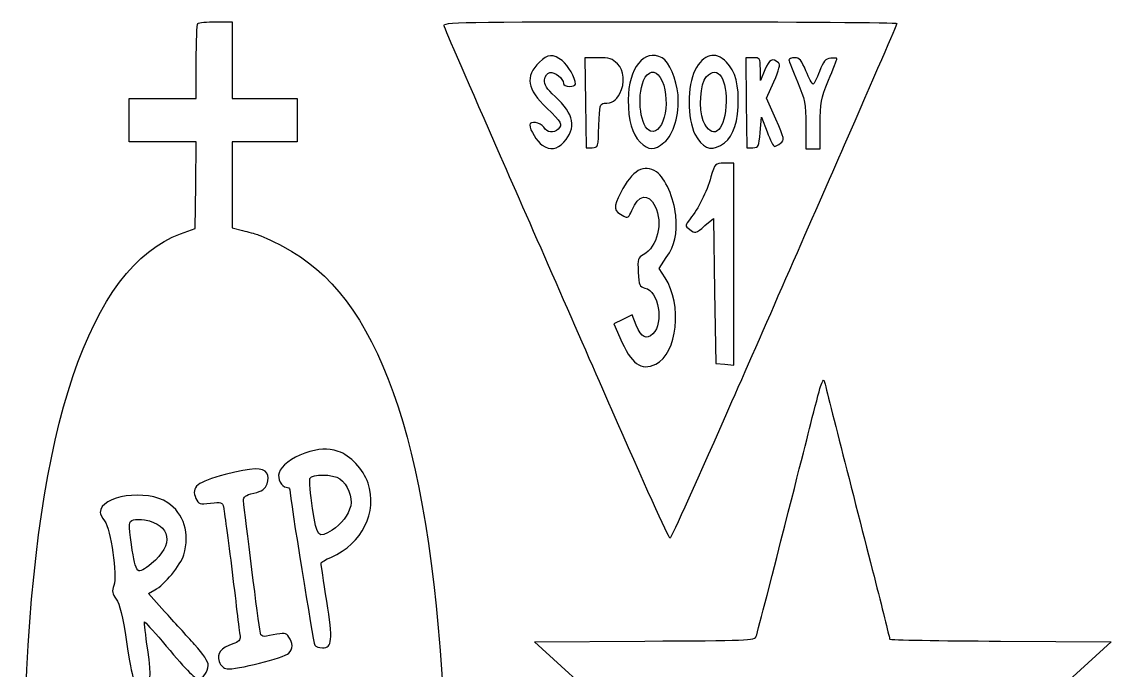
# Model space of a CAD drawing. Header units: centimetres. Extents: x -17.1 to 16.9, y -17.2 to 17.
# Drawn here: x 0.86 to 16.87, y 7.5 to 17.04 of the extents above; entities that cross this region are included whole.
import ezdxf

# ---------------------------------------------------------------- set-up
doc = ezdxf.new("R2010")
doc.units = ezdxf.units.CM
doc.header["$MEASUREMENT"] = 0
doc.layers.add('Layer 1', color=7, linetype='Continuous')

msp = doc.modelspace()

# ---------------------------------------------------------------- linework, layer by layer
at = {"layer": 'Layer 1'}
for points, knots in [([(3.44664, 17.01447), (3.43253, 17.00389), (3.42195, 16.74989), (3.42195, 16.45003), (3.42195, 16.45003), (3.42195, 16.45003), (3.42195, 15.91028), (3.42195, 15.91028), (3.42195, 15.91028), (3.42195, 15.91028), (2.92806, 15.91028), (2.92806, 15.91028), (2.92806, 15.91028), (2.92806, 15.91028), (2.43417, 15.91028), (2.43417, 15.91028), (2.43417, 15.91028), (2.43417, 15.91028), (2.43417, 15.59278), (2.43417, 15.59278), (2.43417, 15.59278), (2.43417, 15.59278), (2.43417, 15.27528), (2.43417, 15.27528), (2.43417, 15.27528), (2.43417, 15.27528), (2.92806, 15.27528), (2.92806, 15.27528), (2.92806, 15.27528), (2.92806, 15.27528), (3.42195, 15.27528), (3.42195, 15.27528), (3.42195, 15.27528), (3.42195, 15.27528), (3.41489, 14.63675), (3.41489, 14.63675), (3.41489, 14.63675), (3.41489, 14.63675), (3.40431, 13.99822), (3.40431, 13.99822), (3.40431, 13.99822), (3.40431, 13.99822), (3.19264, 13.92061), (3.19264, 13.92061), (3.19264, 13.92061), (1.85914, 13.4373), (1.06186, 11.06664), (0.91722, 7.1508), (0.91722, 7.1508), (0.85725, 5.49274), (0.98072, 3.38313), (1.15358, 3.10797), (1.15358, 3.10797), (1.15358, 3.10797), (1.2065, 3.0233), (1.2065, 3.0233), (1.2065, 3.0233), (1.2065, 3.0233), (4.08869, 3.05152), (4.08869, 3.05152), (4.08869, 3.05152), (5.69736, 3.06563), (6.99558, 3.09033), (7.02733, 3.10796), (7.02733, 3.10796), (7.05908, 3.1256), (7.09789, 3.19968), (7.112, 3.27377), (7.112, 3.27377), (7.14375, 3.4431), (7.10142, 6.28296), (7.05556, 7.09083), (7.05556, 7.09083), (6.83684, 10.93258), (6.096, 13.0175), (4.699, 13.73364), (4.699, 13.73364), (4.52967, 13.82183), (4.36033, 13.89945), (4.32153, 13.91003), (4.32153, 13.91003), (4.28272, 13.92061), (4.18395, 13.94884), (4.10281, 13.97), (4.10281, 13.97), (4.10281, 13.97), (3.95112, 14.00881), (3.95112, 14.00881), (3.95112, 14.00881), (3.95112, 14.00881), (3.95112, 14.64028), (3.95112, 14.64028), (3.95112, 14.64028), (3.95112, 14.64028), (3.95112, 15.27528), (3.95112, 15.27528), (3.95112, 15.27528), (3.95112, 15.27528), (4.42737, 15.27528), (4.42737, 15.27528), (4.42737, 15.27528), (4.42737, 15.27528), (4.90362, 15.27528), (4.90362, 15.27528), (4.90362, 15.27528), (4.90362, 15.27528), (4.90362, 15.59278), (4.90362, 15.59278), (4.90362, 15.59278), (4.90362, 15.59278), (4.90362, 15.91028), (4.90362, 15.91028), (4.90362, 15.91028), (4.90362, 15.91028), (4.42737, 15.91028), (4.42737, 15.91028), (4.42737, 15.91028), (4.42737, 15.91028), (3.95112, 15.91028), (3.95112, 15.91028), (3.95112, 15.91028), (3.95112, 15.91028), (3.95112, 16.47472), (3.95112, 16.47472), (3.95112, 16.47472), (3.95112, 16.47472), (3.95112, 17.03916), (3.95112, 17.03916), (3.95112, 17.03916), (3.95112, 17.03916), (3.71123, 17.03916), (3.71123, 17.03916), (3.71123, 17.03916), (3.57717, 17.03916), (3.45723, 17.02858), (3.44665, 17.01447), (3.44665, 17.01447), (3.44665, 17.01447), (3.44664, 17.01447), (3.44664, 17.01447)], [0, 0, 0, 0, 0.02777778, 0.02777778, 0.02777778, 0.02777778, 0.05555556, 0.05555556, 0.05555556, 0.05555556, 0.08333333, 0.08333333, 0.08333333, 0.08333333, 0.11111111, 0.11111111, 0.11111111, 0.11111111, 0.13888889, 0.13888889, 0.13888889, 0.13888889, 0.16666667, 0.16666667, 0.16666667, 0.16666667, 0.19444444, 0.19444444, 0.19444444, 0.19444444, 0.22222222, 0.22222222, 0.22222222, 0.22222222, 0.25, 0.25, 0.25, 0.25, 0.27777778, 0.27777778, 0.27777778, 0.27777778, 0.30555556, 0.30555556, 0.30555556, 0.30555556, 0.33333333, 0.33333333, 0.33333333, 0.33333333, 0.36111111, 0.36111111, 0.36111111, 0.36111111, 0.38888889, 0.38888889, 0.38888889, 0.38888889, 0.41666667, 0.41666667, 0.41666667, 0.41666667, 0.44444444, 0.44444444, 0.44444444, 0.44444444, 0.47222222, 0.47222222, 0.47222222, 0.47222222, 0.5, 0.5, 0.5, 0.5, 0.52777778, 0.52777778, 0.52777778, 0.52777778, 0.55555556, 0.55555556, 0.55555556, 0.55555556, 0.58333333, 0.58333333, 0.58333333, 0.58333333, 0.61111111, 0.61111111, 0.61111111, 0.61111111, 0.63888889, 0.63888889, 0.63888889, 0.63888889, 0.66666667, 0.66666667, 0.66666667, 0.66666667, 0.69444444, 0.69444444, 0.69444444, 0.69444444, 0.72222222, 0.72222222, 0.72222222, 0.72222222, 0.75, 0.75, 0.75, 0.75, 0.77777778, 0.77777778, 0.77777778, 0.77777778, 0.80555556, 0.80555556, 0.80555556, 0.80555556, 0.83333333, 0.83333333, 0.83333333, 0.83333333, 0.86111111, 0.86111111, 0.86111111, 0.86111111, 0.88888889, 0.88888889, 0.88888889, 0.88888889, 0.91666667, 0.91666667, 0.91666667, 0.91666667, 0.94444444, 0.94444444, 0.94444444, 0.94444444, 1, 1, 1, 1]), ([(7.06614, 16.9792), (7.0732, 16.94392), (7.44714, 16.08314), (7.89517, 15.06362), (7.89517, 15.06362), (8.3432, 14.04409), (9.0805, 12.36487), (9.53206, 11.33123), (9.53206, 11.33123), (9.98714, 10.29406), (10.36814, 9.44387), (10.38578, 9.44387), (10.38578, 9.44387), (10.39989, 9.44034), (10.80911, 10.34345), (11.29242, 11.44765), (11.29242, 11.44765), (11.77925, 12.55537), (12.52361, 14.25223), (12.94695, 15.22237), (12.94695, 15.22237), (13.37381, 16.19604), (13.72306, 17.00037), (13.72306, 17.01448), (13.72306, 17.01448), (13.72306, 17.02859), (12.22023, 17.03917), (10.38578, 17.03917), (10.38578, 17.03917), (7.22489, 17.03917), (7.0485, 17.03564), (7.06614, 16.9792)], [0, 0, 0, 0, 0.11111111, 0.11111111, 0.11111111, 0.11111111, 0.22222222, 0.22222222, 0.22222222, 0.22222222, 0.33333333, 0.33333333, 0.33333333, 0.33333333, 0.44444444, 0.44444444, 0.44444444, 0.44444444, 0.55555556, 0.55555556, 0.55555556, 0.55555556, 0.66666667, 0.66666667, 0.66666667, 0.66666667, 0.77777778, 0.77777778, 0.77777778, 0.77777778, 1, 1, 1, 1]), ([(8.80181, 16.46767), (8.89, 16.39711), (8.99584, 16.21014), (8.99584, 16.12195), (8.99584, 16.12195), (8.99584, 16.10431), (8.95703, 16.08667), (8.90765, 16.08667), (8.90765, 16.08667), (8.85826, 16.08667), (8.81946, 16.10784), (8.81946, 16.13253), (8.81946, 16.13253), (8.81946, 16.20661), (8.69246, 16.30539), (8.61838, 16.29128), (8.61838, 16.29128), (8.57957, 16.28422), (8.55135, 16.24189), (8.5443, 16.18545), (8.5443, 16.18545), (8.53372, 16.11137), (8.56899, 16.05845), (8.69952, 15.93851), (8.69952, 15.93851), (8.97821, 15.68451), (9.01702, 15.47284), (8.82652, 15.26823), (8.82652, 15.26823), (8.72421, 15.15534), (8.62544, 15.14476), (8.50902, 15.2259), (8.50902, 15.2259), (8.43141, 15.27882), (8.32558, 15.44815), (8.32558, 15.52223), (8.32558, 15.52223), (8.32558, 15.58573), (8.48433, 15.56104), (8.53019, 15.48695), (8.53019, 15.48695), (8.57958, 15.40934), (8.67836, 15.39523), (8.74186, 15.45873), (8.74186, 15.45873), (8.81242, 15.52929), (8.79478, 15.55751), (8.57605, 15.76917), (8.57605, 15.76917), (8.28324, 16.05139), (8.25149, 16.23131), (8.46669, 16.44298), (8.46669, 16.44298), (8.58663, 16.56645), (8.6713, 16.56998), (8.80183, 16.46767), (8.80183, 16.46767), (8.80183, 16.46767), (8.80181, 16.46767), (8.80181, 16.46767)], [0, 0, 0, 0, 0.0625, 0.0625, 0.0625, 0.0625, 0.125, 0.125, 0.125, 0.125, 0.1875, 0.1875, 0.1875, 0.1875, 0.25, 0.25, 0.25, 0.25, 0.3125, 0.3125, 0.3125, 0.3125, 0.375, 0.375, 0.375, 0.375, 0.4375, 0.4375, 0.4375, 0.4375, 0.5, 0.5, 0.5, 0.5, 0.5625, 0.5625, 0.5625, 0.5625, 0.625, 0.625, 0.625, 0.625, 0.6875, 0.6875, 0.6875, 0.6875, 0.75, 0.75, 0.75, 0.75, 0.8125, 0.8125, 0.8125, 0.8125, 0.875, 0.875, 0.875, 0.875, 1, 1, 1, 1]), ([(9.6132, 16.42181), (9.71551, 16.32303), (9.72962, 16.13959), (9.64848, 15.98437), (9.64848, 15.98437), (9.59556, 15.87854), (9.53206, 15.83973), (9.41917, 15.83973), (9.41917, 15.83973), (9.3592, 15.83973), (9.34861, 15.80445), (9.34156, 15.51517), (9.34156, 15.51517), (9.33098, 15.19061), (9.33098, 15.18709), (9.24278, 15.18709), (9.24278, 15.18709), (9.24278, 15.18709), (9.15459, 15.18709), (9.15459, 15.18709), (9.15459, 15.18709), (9.15459, 15.18709), (9.14401, 15.85031), (9.14401, 15.85031), (9.14401, 15.85031), (9.14401, 15.85031), (9.13695, 16.51), (9.13695, 16.51), (9.13695, 16.51), (9.13695, 16.51), (9.33098, 16.51), (9.33098, 16.51), (9.33098, 16.51), (9.49326, 16.51), (9.54265, 16.49589), (9.6132, 16.42181)], [0, 0, 0, 0, 0.1, 0.1, 0.1, 0.1, 0.2, 0.2, 0.2, 0.2, 0.3, 0.3, 0.3, 0.3, 0.4, 0.4, 0.4, 0.4, 0.5, 0.5, 0.5, 0.5, 0.6, 0.6, 0.6, 0.6, 0.7, 0.7, 0.7, 0.7, 0.8, 0.8, 0.8, 0.8, 1, 1, 1, 1]), ([(10.26936, 16.51), (10.37519, 16.45003), (10.48455, 16.19603), (10.50572, 15.96319), (10.50572, 15.96319), (10.52689, 15.67038), (10.44222, 15.38111), (10.29758, 15.26116), (10.29758, 15.26116), (10.16, 15.14474), (10.0718, 15.14474), (9.94833, 15.26822), (9.94833, 15.26822), (9.82486, 15.39522), (9.77194, 15.57514), (9.77194, 15.89264), (9.77194, 15.89264), (9.77547, 16.35831), (10.0083, 16.64758), (10.26936, 16.51)], [0, 0, 0, 0, 0.16666667, 0.16666667, 0.16666667, 0.16666667, 0.33333333, 0.33333333, 0.33333333, 0.33333333, 0.5, 0.5, 0.5, 0.5, 0.66666667, 0.66666667, 0.66666667, 0.66666667, 1, 1, 1, 1]), ([(11.21833, 16.4465), (11.34886, 16.31597), (11.4053, 16.09725), (11.38766, 15.78681), (11.38766, 15.78681), (11.37002, 15.48695), (11.28888, 15.30703), (11.13013, 15.21884), (11.13013, 15.21884), (10.97138, 15.13417), (10.86202, 15.18356), (10.75266, 15.38817), (10.75266, 15.38817), (10.63977, 15.60689), (10.63977, 16.10784), (10.75266, 16.32303), (10.75266, 16.32303), (10.88319, 16.56997), (11.04899, 16.61231), (11.21833, 16.4465)], [0, 0, 0, 0, 0.16666667, 0.16666667, 0.16666667, 0.16666667, 0.33333333, 0.33333333, 0.33333333, 0.33333333, 0.5, 0.5, 0.5, 0.5, 0.66666667, 0.66666667, 0.66666667, 0.66666667, 1, 1, 1, 1]), ([(11.71575, 16.3442), (11.71575, 16.3442), (11.71575, 16.17487), (11.71575, 16.17487), (11.71575, 16.17487), (11.71575, 16.17487), (11.78278, 16.33362), (11.78278, 16.33362), (11.78278, 16.33362), (11.84628, 16.48884), (11.89214, 16.51001), (11.98034, 16.43593), (11.98034, 16.43593), (12.01209, 16.41124), (11.99445, 16.33715), (11.91331, 16.15724), (11.91331, 16.15724), (11.91331, 16.15724), (11.80395, 15.91382), (11.80395, 15.91382), (11.80395, 15.91382), (11.80395, 15.91382), (11.94153, 15.6069), (11.94153, 15.6069), (11.94153, 15.6069), (12.07206, 15.31409), (12.07559, 15.29998), (12.01209, 15.25412), (12.01209, 15.25412), (11.97681, 15.2259), (11.93448, 15.20473), (11.9239, 15.20473), (11.9239, 15.20473), (11.90979, 15.20473), (11.8604, 15.29998), (11.81454, 15.41992), (11.81454, 15.41992), (11.81454, 15.41992), (11.72987, 15.63511), (11.72987, 15.63511), (11.72987, 15.63511), (11.72987, 15.63511), (11.71223, 15.40933), (11.71223, 15.40933), (11.71223, 15.40933), (11.69459, 15.20119), (11.69106, 15.18708), (11.6064, 15.18708), (11.6064, 15.18708), (11.6064, 15.18708), (11.51821, 15.18708), (11.51821, 15.18708), (11.51821, 15.18708), (11.51821, 15.18708), (11.50763, 15.8503), (11.50763, 15.8503), (11.50763, 15.8503), (11.50763, 15.8503), (11.50057, 16.50999), (11.50057, 16.50999), (11.50057, 16.50999), (11.50057, 16.50999), (11.6064, 16.50999), (11.6064, 16.50999), (11.6064, 16.50999), (11.70871, 16.50999), (11.71223, 16.50646), (11.71576, 16.34418), (11.71576, 16.34418), (11.71576, 16.34418), (11.71575, 16.3442), (11.71575, 16.3442)], [0, 0, 0, 0, 0.05263158, 0.05263158, 0.05263158, 0.05263158, 0.10526316, 0.10526316, 0.10526316, 0.10526316, 0.15789474, 0.15789474, 0.15789474, 0.15789474, 0.21052632, 0.21052632, 0.21052632, 0.21052632, 0.26315789, 0.26315789, 0.26315789, 0.26315789, 0.31578947, 0.31578947, 0.31578947, 0.31578947, 0.36842105, 0.36842105, 0.36842105, 0.36842105, 0.42105263, 0.42105263, 0.42105263, 0.42105263, 0.47368421, 0.47368421, 0.47368421, 0.47368421, 0.52631579, 0.52631579, 0.52631579, 0.52631579, 0.57894737, 0.57894737, 0.57894737, 0.57894737, 0.63157895, 0.63157895, 0.63157895, 0.63157895, 0.68421053, 0.68421053, 0.68421053, 0.68421053, 0.73684211, 0.73684211, 0.73684211, 0.73684211, 0.78947368, 0.78947368, 0.78947368, 0.78947368, 0.84210526, 0.84210526, 0.84210526, 0.84210526, 0.89473684, 0.89473684, 0.89473684, 0.89473684, 1, 1, 1, 1]), ([(12.38603, 16.31597), (12.42836, 16.21014), (12.47775, 16.12194), (12.49186, 16.12194), (12.49186, 16.12194), (12.50244, 16.12194), (12.54478, 16.20661), (12.58358, 16.30891), (12.58358, 16.30891), (12.64355, 16.4606), (12.67177, 16.49588), (12.74939, 16.50294), (12.74939, 16.50294), (12.79878, 16.51), (12.84111, 16.50647), (12.84111, 16.49588), (12.84111, 16.49588), (12.84111, 16.4853), (12.78467, 16.34066), (12.71764, 16.17838), (12.71764, 16.17838), (12.60475, 15.90321), (12.59417, 15.8503), (12.59417, 15.52574), (12.59417, 15.52574), (12.59417, 15.52574), (12.59417, 15.16943), (12.59417, 15.16943), (12.59417, 15.16943), (12.59417, 15.16943), (12.48834, 15.16943), (12.48834, 15.16943), (12.48834, 15.16943), (12.48834, 15.16943), (12.38251, 15.16943), (12.38251, 15.16943), (12.38251, 15.16943), (12.38251, 15.16943), (12.38251, 15.51868), (12.38251, 15.51868), (12.38251, 15.51868), (12.38251, 15.83971), (12.37193, 15.89262), (12.25904, 16.15721), (12.25904, 16.15721), (12.19201, 16.31596), (12.13557, 16.4606), (12.13557, 16.47824), (12.13557, 16.47824), (12.13557, 16.49588), (12.17438, 16.50999), (12.22024, 16.50999), (12.22024, 16.50999), (12.2908, 16.50999), (12.31902, 16.47471), (12.38605, 16.31596), (12.38605, 16.31596), (12.38605, 16.31596), (12.38603, 16.31597), (12.38603, 16.31597)], [0, 0, 0, 0, 0.0625, 0.0625, 0.0625, 0.0625, 0.125, 0.125, 0.125, 0.125, 0.1875, 0.1875, 0.1875, 0.1875, 0.25, 0.25, 0.25, 0.25, 0.3125, 0.3125, 0.3125, 0.3125, 0.375, 0.375, 0.375, 0.375, 0.4375, 0.4375, 0.4375, 0.4375, 0.5, 0.5, 0.5, 0.5, 0.5625, 0.5625, 0.5625, 0.5625, 0.625, 0.625, 0.625, 0.625, 0.6875, 0.6875, 0.6875, 0.6875, 0.75, 0.75, 0.75, 0.75, 0.8125, 0.8125, 0.8125, 0.8125, 0.875, 0.875, 0.875, 0.875, 1, 1, 1, 1]), ([(9.99772, 16.17486), (9.89541, 15.92439), (9.95539, 15.47636), (10.10003, 15.4305), (10.10003, 15.4305), (10.30817, 15.36347), (10.414, 15.94556), (10.24467, 16.22072), (10.24467, 16.22072), (10.16706, 16.34066), (10.06123, 16.3195), (9.99773, 16.17486), (9.99773, 16.17486), (9.99773, 16.17486), (9.99772, 16.17486), (9.99772, 16.17486)], [0, 0, 0, 0, 0.2, 0.2, 0.2, 0.2, 0.4, 0.4, 0.4, 0.4, 0.6, 0.6, 0.6, 0.6, 1, 1, 1, 1]), ([(10.91847, 16.22778), (10.83028, 16.129), (10.80558, 15.75506), (10.87614, 15.5822), (10.87614, 15.5822), (10.99961, 15.29292), (11.18306, 15.40581), (11.20775, 15.79387), (11.20775, 15.79387), (11.2395, 16.19604), (11.09133, 16.41829), (10.91847, 16.22779), (10.91847, 16.22779), (10.91847, 16.22779), (10.91847, 16.22778), (10.91847, 16.22778)], [0, 0, 0, 0, 0.2, 0.2, 0.2, 0.2, 0.4, 0.4, 0.4, 0.4, 0.6, 0.6, 0.6, 0.6, 1, 1, 1, 1]), ([(10.18822, 14.83078), (10.31522, 14.74259), (10.44928, 14.4392), (10.47044, 14.19578), (10.47044, 14.19578), (10.49161, 13.90297), (10.46338, 13.76539), (10.33286, 13.57136), (10.33286, 13.57136), (10.33286, 13.57136), (10.22703, 13.40908), (10.22703, 13.40908), (10.22703, 13.40908), (10.22703, 13.40908), (10.31522, 13.27502), (10.31522, 13.27502), (10.31522, 13.27502), (10.57275, 12.87991), (10.49514, 12.15671), (10.17764, 12.00502), (10.17764, 12.00502), (9.95539, 11.89919), (9.82486, 11.99796), (9.64847, 12.3966), (9.64847, 12.3966), (9.64847, 12.3966), (9.56028, 12.59416), (9.56028, 12.59416), (9.56028, 12.59416), (9.56028, 12.59416), (9.69434, 12.66119), (9.69434, 12.66119), (9.69434, 12.66119), (9.69434, 12.66119), (9.8284, 12.72822), (9.8284, 12.72822), (9.8284, 12.72822), (9.8284, 12.72822), (9.88837, 12.57653), (9.88837, 12.57653), (9.88837, 12.57653), (9.96598, 12.39309), (10.04006, 12.35428), (10.13531, 12.44953), (10.13531, 12.44953), (10.30112, 12.61181), (10.21998, 13.07747), (10.01889, 13.12334), (10.01889, 13.12334), (9.93775, 13.14098), (9.9307, 13.16215), (9.92011, 13.35617), (9.92011, 13.35617), (9.90953, 13.5502), (9.91658, 13.57136), (9.99419, 13.6137), (9.99419, 13.6137), (10.20233, 13.72306), (10.29052, 14.08289), (10.16705, 14.32278), (10.16705, 14.32278), (10.06827, 14.52739), (9.92363, 14.5027), (9.82486, 14.26281), (9.82486, 14.26281), (9.78253, 14.1605), (9.76489, 14.14992), (9.70844, 14.17814), (9.70844, 14.17814), (9.55675, 14.25928), (9.54969, 14.30514), (9.66258, 14.52739), (9.66258, 14.52739), (9.82839, 14.85547), (10.0083, 14.95778), (10.18822, 14.83078)], [0, 0, 0, 0, 0.05, 0.05, 0.05, 0.05, 0.1, 0.1, 0.1, 0.1, 0.15, 0.15, 0.15, 0.15, 0.2, 0.2, 0.2, 0.2, 0.25, 0.25, 0.25, 0.25, 0.3, 0.3, 0.3, 0.3, 0.35, 0.35, 0.35, 0.35, 0.4, 0.4, 0.4, 0.4, 0.45, 0.45, 0.45, 0.45, 0.5, 0.5, 0.5, 0.5, 0.55, 0.55, 0.55, 0.55, 0.6, 0.6, 0.6, 0.6, 0.65, 0.65, 0.65, 0.65, 0.7, 0.7, 0.7, 0.7, 0.75, 0.75, 0.75, 0.75, 0.8, 0.8, 0.8, 0.8, 0.85, 0.85, 0.85, 0.85, 0.9, 0.9, 0.9, 0.9, 1, 1, 1, 1]), ([(11.32417, 13.47258), (11.32417, 13.47258), (11.32417, 11.99091), (11.32417, 11.99091), (11.32417, 11.99091), (11.32417, 11.99091), (11.19364, 12.00149), (11.19364, 12.00149), (11.19364, 12.00149), (11.19364, 12.00149), (11.05958, 12.01207), (11.05958, 12.01207), (11.05958, 12.01207), (11.05958, 12.01207), (11.04194, 13.07746), (11.04194, 13.07746), (11.04194, 13.07746), (11.04194, 13.07746), (11.0243, 14.14638), (11.0243, 14.14638), (11.0243, 14.14638), (11.0243, 14.14638), (10.90083, 14.04055), (10.90083, 14.04055), (10.90083, 14.04055), (10.75972, 13.92061), (10.76325, 13.92061), (10.67505, 13.98763), (10.67505, 13.98763), (10.60449, 14.04055), (10.60449, 14.04055), (10.68211, 14.13932), (10.68211, 14.13932), (10.80205, 14.28749), (10.92553, 14.53443), (10.98903, 14.75668), (10.98903, 14.75668), (11.04547, 14.95776), (11.049, 14.95776), (11.18659, 14.95776), (11.18659, 14.95776), (11.18659, 14.95776), (11.32417, 14.95776), (11.32417, 14.95776), (11.32417, 14.95776), (11.32417, 14.95776), (11.32417, 13.47257), (11.32417, 13.47257), (11.32417, 13.47257), (11.32417, 13.47257), (11.32417, 13.47258), (11.32417, 13.47258)], [0, 0, 0, 0, 0.07142857, 0.07142857, 0.07142857, 0.07142857, 0.14285714, 0.14285714, 0.14285714, 0.14285714, 0.21428571, 0.21428571, 0.21428571, 0.21428571, 0.28571429, 0.28571429, 0.28571429, 0.28571429, 0.35714286, 0.35714286, 0.35714286, 0.35714286, 0.42857143, 0.42857143, 0.42857143, 0.42857143, 0.5, 0.5, 0.5, 0.5, 0.57142857, 0.57142857, 0.57142857, 0.57142857, 0.64285714, 0.64285714, 0.64285714, 0.64285714, 0.71428571, 0.71428571, 0.71428571, 0.71428571, 0.78571429, 0.78571429, 0.78571429, 0.78571429, 0.85714286, 0.85714286, 0.85714286, 0.85714286, 1, 1, 1, 1]), ([(12.60122, 11.67695), (12.58005, 11.60992), (12.51655, 11.36298), (12.45658, 11.13014), (12.45658, 11.13014), (12.36133, 10.74561), (12.22375, 10.21292), (11.81452, 8.60778), (11.81452, 8.60778), (11.73691, 8.30792), (11.66635, 8.03275), (11.65577, 8.001), (11.65577, 8.001), (11.63813, 7.94103), (11.52171, 7.9375), (10.01535, 7.93044), (10.01535, 7.93044), (10.01535, 7.93044), (8.39257, 7.91986), (8.39257, 7.91986), (8.39257, 7.91986), (8.39257, 7.91986), (9.45796, 6.94972), (9.45796, 6.94972), (9.45796, 6.94972), (10.04357, 6.41703), (10.63624, 5.87375), (10.77382, 5.74675), (10.77382, 5.74675), (10.77382, 5.74675), (11.02429, 5.51039), (11.02429, 5.51039), (11.02429, 5.51039), (11.02429, 5.51039), (10.95726, 5.25286), (10.95726, 5.25286), (10.95726, 5.25286), (10.92198, 5.10822), (10.8232, 4.73075), (10.74207, 4.40972), (10.74207, 4.40972), (10.6574, 4.08869), (10.47043, 3.35491), (10.31874, 2.77636), (10.31874, 2.77636), (10.17057, 2.19428), (10.05416, 1.71803), (10.06121, 1.71097), (10.06121, 1.71097), (10.07179, 1.70391), (10.5939, 2.16958), (11.4829, 2.97744), (11.4829, 2.97744), (11.65929, 3.13972), (11.98737, 3.43958), (12.21668, 3.64772), (12.21668, 3.64772), (12.21668, 3.64772), (12.63649, 4.02519), (12.63649, 4.02519), (12.63649, 4.02519), (12.63649, 4.02519), (12.79877, 3.87702), (12.79877, 3.87702), (12.79877, 3.87702), (12.89049, 3.79235), (13.11627, 3.58774), (13.29971, 3.42194), (13.29971, 3.42194), (14.78138, 2.07433), (15.20471, 1.69333), (15.21529, 1.69333), (15.21529, 1.69333), (15.22587, 1.69333), (15.20118, 1.80975), (15.1659, 1.95086), (15.1659, 1.95086), (15.09887, 2.20133), (14.82371, 3.27025), (14.44271, 4.74486), (14.44271, 4.74486), (14.33688, 5.15408), (14.25221, 5.49628), (14.25221, 5.50686), (14.25221, 5.50686), (14.25221, 5.51744), (14.48504, 5.73969), (14.77079, 6.00075), (14.77079, 6.00075), (15.06007, 6.26181), (15.64921, 6.79803), (16.08312, 7.19667), (16.08312, 7.19667), (16.08312, 7.19667), (16.87334, 7.91986), (16.87334, 7.91986), (16.87334, 7.91986), (16.87334, 7.91986), (15.24703, 7.93044), (15.24703, 7.93044), (15.24703, 7.93044), (14.35097, 7.93397), (13.6172, 7.94808), (13.6172, 7.95866), (13.6172, 7.95866), (13.6172, 7.96924), (13.52195, 8.34672), (13.40906, 8.79474), (13.40906, 8.79474), (13.29264, 9.2463), (13.07745, 10.08943), (12.92928, 10.67152), (12.92928, 10.67152), (12.78111, 11.2536), (12.65764, 11.74749), (12.65059, 11.76513), (12.65059, 11.76513), (12.64706, 11.7863), (12.62237, 11.74396), (12.6012, 11.67694), (12.6012, 11.67694), (12.6012, 11.67694), (12.60122, 11.67695), (12.60122, 11.67695)], [0, 0, 0, 0, 0.03125, 0.03125, 0.03125, 0.03125, 0.0625, 0.0625, 0.0625, 0.0625, 0.09375, 0.09375, 0.09375, 0.09375, 0.125, 0.125, 0.125, 0.125, 0.15625, 0.15625, 0.15625, 0.15625, 0.1875, 0.1875, 0.1875, 0.1875, 0.21875, 0.21875, 0.21875, 0.21875, 0.25, 0.25, 0.25, 0.25, 0.28125, 0.28125, 0.28125, 0.28125, 0.3125, 0.3125, 0.3125, 0.3125, 0.34375, 0.34375, 0.34375, 0.34375, 0.375, 0.375, 0.375, 0.375, 0.40625, 0.40625, 0.40625, 0.40625, 0.4375, 0.4375, 0.4375, 0.4375, 0.46875, 0.46875, 0.46875, 0.46875, 0.5, 0.5, 0.5, 0.5, 0.53125, 0.53125, 0.53125, 0.53125, 0.5625, 0.5625, 0.5625, 0.5625, 0.59375, 0.59375, 0.59375, 0.59375, 0.625, 0.625, 0.625, 0.625, 0.65625, 0.65625, 0.65625, 0.65625, 0.6875, 0.6875, 0.6875, 0.6875, 0.71875, 0.71875, 0.71875, 0.71875, 0.75, 0.75, 0.75, 0.75, 0.78125, 0.78125, 0.78125, 0.78125, 0.8125, 0.8125, 0.8125, 0.8125, 0.84375, 0.84375, 0.84375, 0.84375, 0.875, 0.875, 0.875, 0.875, 0.90625, 0.90625, 0.90625, 0.90625, 0.9375, 0.9375, 0.9375, 0.9375, 1, 1, 1, 1]), ([(5.50686, 10.72092), (5.68678, 10.66095), (5.8808, 10.45634), (5.94783, 10.25525), (5.94783, 10.25525), (6.08894, 9.82486), (5.86316, 9.36625), (5.40808, 9.16517), (5.40808, 9.16517), (5.32341, 9.12989), (5.25639, 9.08756), (5.25639, 9.07345), (5.25639, 9.07345), (5.25639, 9.05934), (5.2952, 8.81239), (5.34106, 8.51959), (5.34106, 8.51959), (5.43278, 7.94103), (5.4222, 7.83167), (5.27756, 7.83167), (5.27756, 7.83167), (5.22817, 7.83167), (5.17878, 7.84931), (5.16467, 7.87048), (5.16467, 7.87048), (5.1435, 7.90929), (4.79778, 10.04359), (4.79778, 10.15295), (4.79778, 10.15295), (4.79778, 10.17412), (4.77309, 10.19528), (4.74486, 10.19528), (4.74486, 10.19528), (4.67783, 10.19528), (4.6108, 10.32228), (4.63903, 10.40342), (4.63903, 10.40342), (4.67078, 10.50925), (4.82247, 10.62567), (5.0165, 10.6927), (5.0165, 10.6927), (5.23522, 10.76678), (5.34458, 10.77384), (5.50686, 10.72092)], [0, 0, 0, 0, 0.08333333, 0.08333333, 0.08333333, 0.08333333, 0.16666667, 0.16666667, 0.16666667, 0.16666667, 0.25, 0.25, 0.25, 0.25, 0.33333333, 0.33333333, 0.33333333, 0.33333333, 0.41666667, 0.41666667, 0.41666667, 0.41666667, 0.5, 0.5, 0.5, 0.5, 0.58333333, 0.58333333, 0.58333333, 0.58333333, 0.66666667, 0.66666667, 0.66666667, 0.66666667, 0.75, 0.75, 0.75, 0.75, 0.83333333, 0.83333333, 0.83333333, 0.83333333, 1, 1, 1, 1]), ([(4.45911, 10.39989), (4.4838, 10.36108), (4.4838, 10.30817), (4.46264, 10.24114), (4.46264, 10.24114), (4.43442, 10.16706), (4.39208, 10.13531), (4.26861, 10.10708), (4.26861, 10.10708), (4.14514, 10.07533), (4.10986, 10.05064), (4.11692, 9.99772), (4.11692, 9.99772), (4.13809, 9.78253), (4.3427, 8.15269), (4.36034, 8.07508), (4.36034, 8.07508), (4.37798, 7.98689), (4.38151, 7.98689), (4.55437, 8.02216), (4.55437, 8.02216), (4.71665, 8.05391), (4.74134, 8.05038), (4.78368, 7.99041), (4.78368, 7.99041), (4.84718, 7.90574), (4.84718, 7.81402), (4.78368, 7.75052), (4.78368, 7.75052), (4.72018, 7.68702), (3.99346, 7.50358), (3.87704, 7.52121), (3.87704, 7.52121), (3.82412, 7.52827), (3.78179, 7.56707), (3.76062, 7.63057), (3.76062, 7.63057), (3.71829, 7.74699), (3.78179, 7.82813), (3.9617, 7.8881), (3.9617, 7.8881), (4.04284, 7.91632), (4.07106, 7.94807), (4.06753, 7.99393), (4.06753, 7.99393), (4.06047, 8.02921), (4.00756, 8.4596), (3.95111, 8.9429), (3.95111, 8.9429), (3.89114, 9.42973), (3.83117, 9.86012), (3.82411, 9.90246), (3.82411, 9.90246), (3.80647, 9.97302), (3.78883, 9.97654), (3.63008, 9.9589), (3.63008, 9.9589), (3.47133, 9.94126), (3.45722, 9.94479), (3.41841, 10.02946), (3.41841, 10.02946), (3.3408, 10.19879), (3.43252, 10.26935), (3.8488, 10.37871), (3.8488, 10.37871), (4.25802, 10.48454), (4.40266, 10.48807), (4.45911, 10.39988), (4.45911, 10.39988), (4.45911, 10.39988), (4.45911, 10.39989), (4.45911, 10.39989)], [0, 0, 0, 0, 0.05263158, 0.05263158, 0.05263158, 0.05263158, 0.10526316, 0.10526316, 0.10526316, 0.10526316, 0.15789474, 0.15789474, 0.15789474, 0.15789474, 0.21052632, 0.21052632, 0.21052632, 0.21052632, 0.26315789, 0.26315789, 0.26315789, 0.26315789, 0.31578947, 0.31578947, 0.31578947, 0.31578947, 0.36842105, 0.36842105, 0.36842105, 0.36842105, 0.42105263, 0.42105263, 0.42105263, 0.42105263, 0.47368421, 0.47368421, 0.47368421, 0.47368421, 0.52631579, 0.52631579, 0.52631579, 0.52631579, 0.57894737, 0.57894737, 0.57894737, 0.57894737, 0.63157895, 0.63157895, 0.63157895, 0.63157895, 0.68421053, 0.68421053, 0.68421053, 0.68421053, 0.73684211, 0.73684211, 0.73684211, 0.73684211, 0.78947368, 0.78947368, 0.78947368, 0.78947368, 0.84210526, 0.84210526, 0.84210526, 0.84210526, 0.89473684, 0.89473684, 0.89473684, 0.89473684, 1, 1, 1, 1]), ([(5.09411, 10.32228), (5.08353, 10.29406), (5.10117, 10.09297), (5.13292, 9.88131), (5.13292, 9.88131), (5.19995, 9.44739), (5.21406, 9.43681), (5.41867, 9.56381), (5.41867, 9.56381), (5.55625, 9.64848), (5.65856, 9.78253), (5.69384, 9.92012), (5.69384, 9.92012), (5.72206, 10.04359), (5.64445, 10.23762), (5.53509, 10.31523), (5.53509, 10.31523), (5.42926, 10.38931), (5.12234, 10.39284), (5.09412, 10.32229), (5.09412, 10.32229), (5.09412, 10.32229), (5.09411, 10.32228), (5.09411, 10.32228)], [0, 0, 0, 0, 0.14285714, 0.14285714, 0.14285714, 0.14285714, 0.28571429, 0.28571429, 0.28571429, 0.28571429, 0.42857143, 0.42857143, 0.42857143, 0.42857143, 0.57142857, 0.57142857, 0.57142857, 0.57142857, 0.71428571, 0.71428571, 0.71428571, 0.71428571, 1, 1, 1, 1]), ([(3.00214, 9.96597), (3.24203, 9.80722), (3.33375, 9.51441), (3.2385, 9.20044), (3.2385, 9.20044), (3.19264, 9.04522), (2.95628, 8.75947), (2.81164, 8.68186), (2.81164, 8.68186), (2.81164, 8.68186), (2.71992, 8.63247), (2.71992, 8.63247), (2.71992, 8.63247), (2.71992, 8.63247), (2.95628, 8.36789), (2.95628, 8.36789), (2.95628, 8.36789), (3.08681, 8.22325), (3.28436, 8.00453), (3.39725, 7.88106), (3.39725, 7.88106), (3.52778, 7.73642), (3.59833, 7.62706), (3.59833, 7.57062), (3.59833, 7.57062), (3.59833, 7.48243), (3.51719, 7.37306), (3.45016, 7.37306), (3.45016, 7.37306), (3.4043, 7.37306), (3.2526, 7.53181), (2.92099, 7.92692), (2.92099, 7.92692), (2.78341, 8.0892), (2.66699, 8.2162), (2.65993, 8.21267), (2.65993, 8.21267), (2.6564, 8.20561), (2.67757, 8.02217), (2.70932, 7.80345), (2.70932, 7.80345), (2.77282, 7.37659), (2.75871, 7.29545), (2.6176, 7.27428), (2.6176, 7.27428), (2.51177, 7.25664), (2.48707, 7.33072), (2.39535, 7.91986), (2.39535, 7.91986), (2.33891, 8.30439), (2.29657, 8.47725), (2.24366, 8.5478), (2.24366, 8.5478), (2.18369, 8.62894), (2.18016, 8.66069), (2.21191, 8.74888), (2.21191, 8.74888), (2.26483, 8.89352), (2.16605, 9.57791), (2.07433, 9.69785), (2.07433, 9.69785), (2.03905, 9.74371), (2.01083, 9.80016), (2.01083, 9.82132), (2.01083, 9.82132), (2.01083, 10.07179), (2.69522, 10.17057), (3.00214, 9.96596), (3.00214, 9.96596), (3.00214, 9.96596), (3.00214, 9.96597), (3.00214, 9.96597)], [0, 0, 0, 0, 0.05263158, 0.05263158, 0.05263158, 0.05263158, 0.10526316, 0.10526316, 0.10526316, 0.10526316, 0.15789474, 0.15789474, 0.15789474, 0.15789474, 0.21052632, 0.21052632, 0.21052632, 0.21052632, 0.26315789, 0.26315789, 0.26315789, 0.26315789, 0.31578947, 0.31578947, 0.31578947, 0.31578947, 0.36842105, 0.36842105, 0.36842105, 0.36842105, 0.42105263, 0.42105263, 0.42105263, 0.42105263, 0.47368421, 0.47368421, 0.47368421, 0.47368421, 0.52631579, 0.52631579, 0.52631579, 0.52631579, 0.57894737, 0.57894737, 0.57894737, 0.57894737, 0.63157895, 0.63157895, 0.63157895, 0.63157895, 0.68421053, 0.68421053, 0.68421053, 0.68421053, 0.73684211, 0.73684211, 0.73684211, 0.73684211, 0.78947368, 0.78947368, 0.78947368, 0.78947368, 0.84210526, 0.84210526, 0.84210526, 0.84210526, 0.89473684, 0.89473684, 0.89473684, 0.89473684, 1, 1, 1, 1]), ([(2.49767, 9.71197), (2.42359, 9.69433), (2.42359, 9.65905), (2.46945, 9.34861), (2.46945, 9.34861), (2.54001, 8.90058), (2.54706, 8.89353), (2.76226, 9.06992), (2.76226, 9.06992), (3.10093, 9.34861), (3.05507, 9.64495), (2.66348, 9.71198), (2.66348, 9.71198), (2.60704, 9.72256), (2.52942, 9.72256), (2.49767, 9.71198), (2.49767, 9.71198), (2.49767, 9.71198), (2.49767, 9.71197), (2.49767, 9.71197)], [0, 0, 0, 0, 0.16666667, 0.16666667, 0.16666667, 0.16666667, 0.33333333, 0.33333333, 0.33333333, 0.33333333, 0.5, 0.5, 0.5, 0.5, 0.66666667, 0.66666667, 0.66666667, 0.66666667, 1, 1, 1, 1])]:
    msp.add_open_spline(points, degree=3, knots=knots, dxfattribs=at)

doc.saveas('drawing.dxf')
